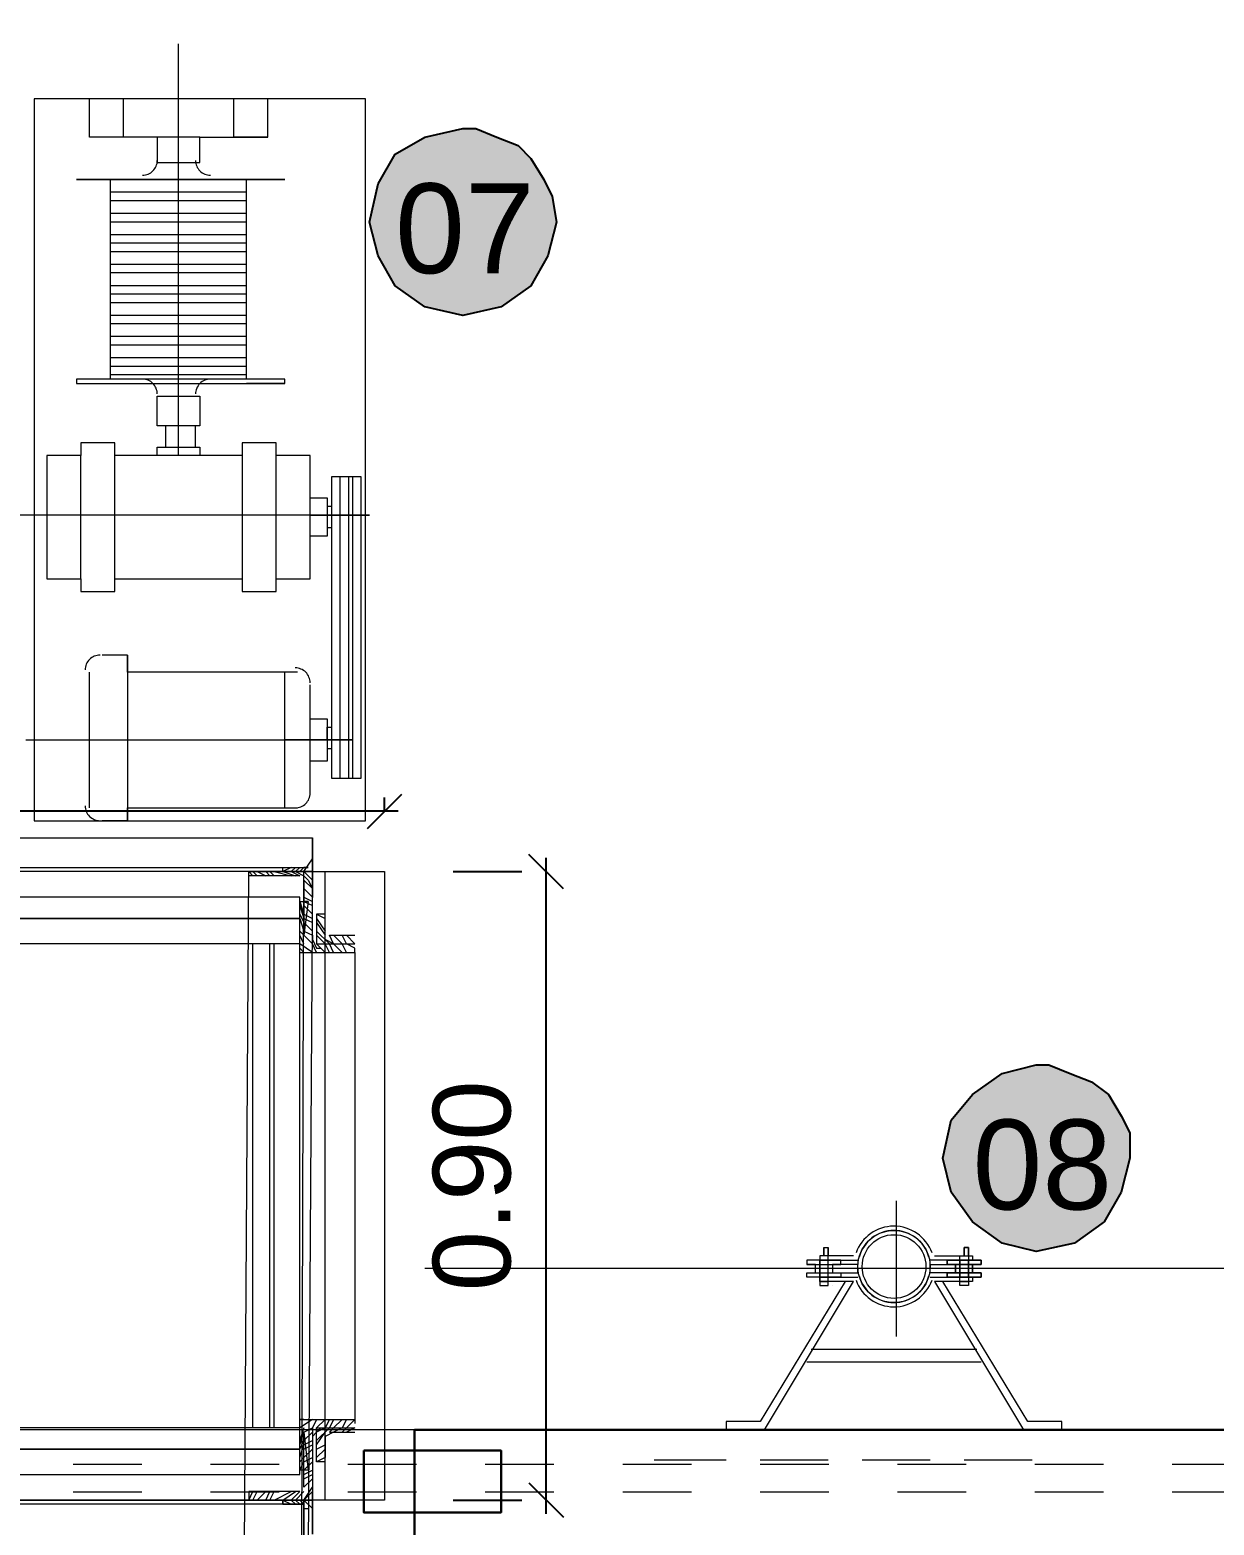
# Model space of a CAD drawing. Header units: millimetres. Extents: x 208330 to 208484, y 9278571 to 9278607.
# Drawn here: x 208401.304 to 208403.028, y 9278573.573 to 9278575.75 of the extents above; entities that cross this region are included whole.
import ezdxf

# ---------------------------------------------------------------- set-up
doc = ezdxf.new("R2010")
doc.units = ezdxf.units.MM
doc.header["$LTSCALE"] = 0.2
doc.header["$MEASUREMENT"] = 0
doc.linetypes.add('Dashed', pattern=[0.75, 0.5, -0.25])
doc.linetypes.add('HIDDEN', pattern=[0.375, 0.25, -0.125])
doc.layers.add('A-COTAS', color=7, linetype='Continuous', lineweight=5, true_color=0xc70000)
for name, color, linetype, true_color in [('A-EQUIPAMENTOS', 7, 'Continuous', 0x7d7d7d), ('PDF_equip 1020', 7, 'Continuous', 0x7a7a7a), ('PDF_EQUIPAMENTOS', 7, 'Continuous', 0x7a7a7a)]:
    doc.layers.add(name, color=color, linetype=linetype, true_color=true_color)
for name, color, linetype, lineweight in [('A-ESTRUTURA', 164, 'Continuous', 30), ('A-PAREDE', 5, 'Continuous', 30), ('A-VISTA03', 3, 'Continuous', 9), ('A_PROJEÇÃO', 7, 'Dashed', 9)]:
    doc.layers.add(name, color=color, linetype=linetype, lineweight=lineweight)
doc.layers.add('PDF_Text', color=7, linetype='Continuous')
doc.styles.add('PDF Arial', font='arial.ttf')
doc.styles.add('R60_1-75', font='arial.ttf')
doc.dimstyles.new('1-75', dxfattribs={"dimtxt": 0.113, "dimasz": 0.05, "dimexe": 0.02, "dimexo": 0.1, "dimgap": 0.05, "dimtad": 1, "dimzin": 4, "dimdsep": 46, "dimtxsty": 'R60_1-75', "dimblk1": 'OBLIQUE', "dimblk2": 'OBLIQUE', "dimsah": 1, "dimcen": 0.09, "dimdle": 0.02, "dimclrd": 7, "dimclre": 7, "dimclrt": 12, "dimadec": 0, "dimazin": 0, "dimtfac": 1, "dimtix": 1, "dimtofl": 0, "dimtmove": 2, "dimatfit": 0, "dimldrblk": 'OBLIQUE', "dimfxl": 0.1, "dimfxlon": 1, "dimtolj": 1, "dimtzin": 0, "dimarcsym": 0})

# ---------------------------------------------------------------- blocks, each defined once
blk = doc.blocks.new('EQUIP')
at = {"layer": 'A-EQUIPAMENTOS', "lineweight": 5}
for points in [[(3.1036, 14.9053), (3.0974, 14.9114), (5.5271, 14.9114), (5.5271, 14.862), (5.4838, 14.862), (5.5023, 14.8558)], [(5.5271, 14.862), (5.5271, 14.8682), (5.5271, 14.9114), (5.5271, 14.862), (3.0974, 14.862), (3.1468, 14.862), (3.153, 14.862), (3.1468, 14.862), (3.1407, 14.8558)], [(4.7419, 14.862), (4.7419, 14.9114), (4.7419, 14.8682), (5.4838, 14.8682), (5.5209, 14.8682), (5.5147, 14.8682), (5.5085, 14.862)], [(5.5147, 14.862), (5.5271, 14.8805), (5.5271, 14.8867), (5.5271, 14.8991), (5.5271, 14.9053), (5.5271, 14.9114)], [(5.5271, 14.9114), (5.5271, 14.9114)], [(5.422, 12.8922), (5.4343, 14.862), (5.5271, 14.862), (5.5147, 12.8922), (3.1036, 12.8922), (3.1036, 13.947), (5.5147, 13.947), (5.5271, 13.9346), (5.5271, 13.9223), (5.5271, 13.9161)], [(5.5023, 14.8682), (5.4962, 14.862), (5.5085, 14.8558), (5.4343, 14.8558), (5.4343, 14.862), (5.4405, 14.8558)], [(5.5085, 14.8682), (5.5023, 14.862), (5.5147, 14.8558), (5.5209, 14.8496), (5.5271, 14.8373), (5.5147, 14.8496), (5.5147, 14.7693), (5.5271, 14.7569), (5.5271, 14.862), (5.4343, 14.862)], [(5.4343, 14.8558), (5.4343, 14.8558)], [(5.4405, 14.862), (5.4467, 14.8558)], [(5.4467, 14.862), (5.4591, 14.8558)], [(5.4591, 14.862), (5.4652, 14.8558)], [(5.4652, 14.862), (5.4714, 14.8558)], [(5.4714, 14.862), (5.4962, 14.8558)], [(5.4962, 14.8682), (5.4838, 14.862), (5.4838, 14.8682)], [(5.4838, 14.862), (5.4838, 14.862)], [(5.5085, 12.8922), (5.5147, 14.862), (5.5271, 14.8496)], [(5.5271, 14.8558), (5.5271, 14.862), (5.6322, 14.862), (5.6322, 13.947), (5.5271, 13.947), (5.5271, 13.9594), (5.5209, 13.9532), (5.5147, 13.947), (5.5271, 13.9655)], [(5.5456, 13.947), (5.5456, 14.862)], [(5.5147, 14.8373), (5.5271, 14.8249)], [(5.5085, 14.8187), (5.5147, 14.8002), (5.5271, 14.794)], [(5.5085, 14.7445), (5.5085, 14.8187), (5.5147, 14.8187), (5.5209, 14.8187), (5.5147, 14.7693), (5.5085, 14.7754)], [(5.5085, 14.8125), (5.5147, 14.794), (5.5271, 14.7878)], [(5.5147, 14.8249), (5.5271, 14.8187)], [(5.5209, 14.8187), (5.5147, 14.8187), (5.5271, 14.8125)], [(5.5147, 14.8125), (5.5271, 14.8002)], [(5.5085, 14.794), (3.1221, 14.794), (5.5085, 14.794)], [(5.5085, 14.8002), (5.5147, 14.7878), (5.5271, 14.7754)], [(5.5085, 14.794), (5.5147, 14.7754), (5.5271, 14.7693), (5.5271, 14.7631), (5.5332, 14.7507), (5.5394, 14.7507)], [(5.5332, 14.794), (5.5456, 14.7754), (5.5456, 14.8002), (5.5332, 14.8002), (5.5332, 14.7569), (5.5889, 14.7569)], [(5.5456, 14.8002), (5.5332, 14.8002), (5.5456, 14.794)], [(5.5332, 14.7878), (5.5456, 14.7693)], [(5.5085, 14.0274), (5.5147, 14.0459), (5.5209, 13.9903), (5.5147, 13.9903), (5.5085, 13.9903), (5.5085, 14.0645), (5.5085, 14.7445), (5.5889, 14.7445), (5.5889, 14.7507), (5.5765, 14.7569), (5.5703, 14.7693)], [(5.5147, 14.7569), (5.5085, 14.7693)], [(5.558, 14.7445), (5.5518, 14.7569), (5.5332, 14.7754)], [(5.5518, 14.7445), (5.5456, 14.7569), (5.5332, 14.7693)], [(5.5456, 14.7445), (5.5332, 14.7569), (5.5889, 14.7569), (5.5765, 14.7693)], [(5.558, 14.7569), (5.5456, 14.7631), (5.5456, 14.7754)], [(5.5703, 14.7445), (5.558, 14.7569), (5.5518, 14.7693), (5.5889, 14.7693)], [(5.5765, 14.7445), (5.5703, 14.7569), (5.558, 14.7693)], [(5.5271, 14.7445), (5.5085, 14.7569), (3.1221, 14.7569)], [(5.4405, 14.0521), (5.4405, 14.7569)], [(5.4652, 14.0521), (5.4652, 14.7569)], [(5.4714, 14.0521), (5.4714, 14.7569)], [(5.5147, 14.7445), (5.5085, 14.7507)], [(5.5271, 14.7569), (5.5271, 14.7569)], [(5.5332, 14.7445), (5.5271, 14.7569)], [(5.5889, 14.7569), (5.5889, 14.7569)], [(5.5889, 14.7445), (5.5889, 14.0645), (5.5889, 14.0583)], [(5.5271, 14.0645), (5.5085, 14.0521), (3.1221, 14.0521)], [(5.5147, 14.0645), (5.5085, 14.0645), (5.5889, 14.0645), (5.5765, 14.0521), (5.5703, 14.0459)], [(5.5332, 14.0645), (5.5271, 14.0521)], [(5.5765, 14.0645), (5.5703, 14.0521), (5.558, 14.0459), (5.5456, 14.0397), (5.5456, 14.0335), (5.5456, 14.0088), (5.5332, 14.0026), (5.5332, 14.0521), (5.5889, 14.0521)], [(5.558, 14.0645), (5.5518, 14.0521), (5.5332, 14.0335)], [(5.5518, 14.0645), (5.5456, 14.0521), (5.5332, 14.0459)], [(5.5456, 14.0645), (5.5332, 14.0521), (5.5889, 14.0521), (5.5765, 14.0459)], [(5.5703, 14.0645), (5.558, 14.0521), (5.5518, 14.0459), (5.5889, 14.0459)], [(5.5271, 13.9779), (5.5147, 13.9655), (5.5147, 14.0459), (5.5271, 14.0521), (5.5271, 13.947), (3.0974, 13.947), (3.0974, 13.8975), (3.1036, 13.8975), (3.1036, 13.9346), (3.0974, 13.9223)], [(5.5085, 14.0212), (5.5147, 14.0335), (5.5271, 14.0459), (5.5271, 14.0397), (5.5332, 14.0459), (5.5394, 14.0521)], [(5.5147, 14.0521), (5.5085, 14.0335)], [(5.5271, 14.0521), (5.5271, 14.0521)], [(5.5332, 14.0274), (5.5456, 14.0459)], [(5.5889, 14.0521), (5.5889, 14.0521)], [(5.5085, 14.0212), (3.1221, 14.0212), (5.5085, 14.0212)], [(5.5085, 14.0088), (5.5147, 14.0274), (5.5271, 14.0335)], [(5.5085, 14.0026), (5.5147, 14.0088), (5.5271, 14.0212)], [(5.5147, 14.0212), (5.5271, 14.0274)], [(5.5332, 14.0212), (5.5456, 14.0274)], [(5.5332, 14.0088), (5.5456, 14.0212)], [(5.5085, 13.9903), (5.5147, 14.0026), (5.5271, 14.0088)], [(5.5209, 13.9903), (5.5147, 13.9903), (5.5271, 14.0026)], [(5.5456, 14.0026), (5.5332, 14.0026)], [(5.5456, 14.0088), (5.5456, 14.0088)], [(5.5147, 13.9841), (5.5271, 13.9903)], [(5.5147, 13.9779), (5.5271, 13.9841)], [(5.5147, 13.9408), (3.1159, 13.9408), (3.1221, 13.947), (3.1159, 13.9594), (3.1901, 13.9594), (3.2025, 13.9594), (3.2025, 13.947)], [(5.5023, 13.9408), (5.4962, 13.947), (5.5085, 13.9594), (5.4343, 13.9594), (5.4343, 13.947), (5.4405, 13.9594)], [(5.4343, 13.9594), (5.4343, 13.9594)], [(5.4405, 13.947), (5.4467, 13.9594)], [(5.4467, 13.947), (5.4591, 13.9594)], [(5.4591, 13.947), (5.4652, 13.9594)], [(5.4652, 13.947), (5.4714, 13.9594)], [(5.4714, 13.947), (5.4962, 13.9594)], [(5.4838, 13.9408), (5.4838, 13.947), (5.5023, 13.9594)], [(5.5085, 13.9408), (5.5023, 13.947), (5.5147, 13.9594)], [(3.1159, 13.9408), (3.1468, 13.9408), (3.1468, 13.947), (3.0974, 13.947), (5.5271, 13.947)], [(5.5271, 13.9346), (5.5271, 13.8975), (5.5271, 13.947), (5.4838, 13.947), (5.4838, 13.9408), (5.5147, 13.9408), (5.5085, 13.947)], [(5.4838, 13.947), (5.4962, 13.9408)], [(5.4838, 13.9408), (5.4838, 13.9408)], [(5.5147, 13.9346), (5.5209, 13.9346)], [(5.5271, 13.9408), (5.5271, 13.947), (5.5271, 13.8975)], [(5.5271, 13.9161), (5.5271, 13.9161)]]:
    blk.add_lwpolyline(points, dxfattribs=at)
for points in [[(5.5085, 14.8249), (3.1221, 14.8249), (3.1221, 13.9841), (5.5085, 13.9841)], [(5.4343, 13.947), (5.5271, 13.947)], [(5.5147, 13.947), (5.5147, 12.8922)]]:
    blk.add_lwpolyline(points, close=True, dxfattribs=at)
blk = doc.blocks.new('PILARETES')
at = {"layer": 'A-ESTRUTURA'}
blk.add_lwpolyline([(-2.817, -9.435), (-2.817, -9.525), (-3.017, -9.525), (-3.017, -9.435)], close=True, dxfattribs=at)
blk = doc.blocks.new('galpao')
at = {"layer": 'A-PAREDE'}
for p in [(208282.8346, 9278572.511), (208284.9626, 9278573.711)]:
    blk.add_line(p, (208282.8346, 9278573.711), dxfattribs=at)
at = {"layer": 'A-VISTA03'}
blk.add_line((208282.8346, 9278573.711), (208280.1376, 9278573.711), dxfattribs=at)
at = {"layer": 'A_PROJEÇÃO'}
for p, q in [((208280.1376, 9278573.661), (208284.9626, 9278573.661)), ((208280.1376, 9278573.621), (208284.9626, 9278573.621))]:
    blk.add_line(p, q, dxfattribs=at)
at = {"layer": 'A-COTAS', "xscale": -1}
blk.add_blockref('PILARETES', (208279.9436, 9278583.116), dxfattribs=at)
blk = doc.blocks.new('_Oblique')
at = {"color": 0, "linetype": 'ByBlock', "lineweight": -2}
blk.add_line((-0.5, -0.5), (0.5, 0.5), dxfattribs=at)
blk = doc.blocks.new('*D545')
at = {"color": 7, "lineweight": -2, "transparency": 16777216}
blk.add_line((208402.0555, 9278573.589), (208402.0555, 9278574.544), dxfattribs=at)
at = {"color": 7, "linetype": 'HIDDEN', "lineweight": -2, "transparency": 16777216}
for p, q in [((208401.9202, 9278574.524), (208402.0755, 9278574.524)), ((208401.9202, 9278573.609), (208402.0755, 9278573.609))]:
    blk.add_line(p, q, dxfattribs=at)
at = {"layer": 'DEFPOINTS', "color": 0, "transparency": 16777216}
for p in [(208401.8202, 9278574.524), (208402.0555, 9278574.524), (208401.8202, 9278573.609)]:
    blk.add_point(p, dxfattribs=at)
at = {"color": 7, "lineweight": -2, "transparency": 16777216, "xscale": 0.05, "yscale": 0.05, "zscale": 0.05}
for p, rotation in [((208402.0555, 9278574.524), 90), ((208402.0555, 9278573.609), 270)]:
    blk.add_blockref('_Oblique', p, dxfattribs=dict(at, rotation=rotation))
at = {"color": 12, "transparency": 16777216, "insert": (208401.9478, 9278574.0665), "char_height": 0.113, "attachment_point": 5, "rotation": 90, "style": 'R60_1-75'}
blk.add_mtext('\\A1;0.90', dxfattribs=at)
blk = doc.blocks.new('*D546')
at = {"color": 7, "linetype": 'HIDDEN', "lineweight": -2, "transparency": 16777216}
for p, q in [((208399.1803, 9278574.6119), (208399.1803, 9278574.6319)), ((208401.8202, 9278574.6119), (208401.8202, 9278574.6319))]:
    blk.add_line(p, q, dxfattribs=at)
at = {"color": 7, "lineweight": -2, "transparency": 16777216}
blk.add_line((208401.8402, 9278574.6119), (208399.1603, 9278574.6119), dxfattribs=at)
at = {"layer": 'DEFPOINTS', "color": 0, "transparency": 16777216}
for p in [(208399.1803, 9278574.6119), (208399.1803, 9278574.524), (208401.8202, 9278574.524)]:
    blk.add_point(p, dxfattribs=at)
at = {"color": 7, "lineweight": -2, "transparency": 16777216, "xscale": 0.05, "yscale": 0.05, "zscale": 0.05, "rotation": 180}
blk.add_blockref('_Oblique', (208399.1803, 9278574.6119), dxfattribs=at)
at = {"color": 7, "lineweight": -2, "transparency": 16777216, "xscale": 0.05, "yscale": 0.05, "zscale": 0.05}
blk.add_blockref('_Oblique', (208401.8202, 9278574.6119), dxfattribs=at)
at = {"color": 12, "transparency": 16777216, "insert": (208400.5003, 9278574.7196), "char_height": 0.113, "attachment_point": 5, "style": 'R60_1-75'}
blk.add_mtext('\\A1;2.65', dxfattribs=at)
blk = doc.blocks.new('ARQ GALPAO TGOV')
at = {"layer": 'PDF_Text', "true_color": 0xed1f24}
h = blk.add_hatch(color=240, dxfattribs=at)
h.dxf.hatch_style = 1
h.paths.add_polyline_path([(-11.7651, -4.3524), (-11.7713, -4.4081), (-11.8022, -4.4513), (-11.8455, -4.4822), (-11.8949, -4.4884), (-11.9506, -4.4822), (-11.9939, -4.4513), (-12.0248, -4.4081), (-12.031, -4.3524), (-12.0248, -4.303), (-11.9939, -4.2597), (-11.9506, -4.2349), (-11.8949, -4.2226), (-11.8826, -4.2226), (-11.8455, -4.2288), (-11.8207, -4.2473), (-11.796, -4.2659), (-11.7775, -4.2906), (-11.7651, -4.3215)])
h.paths.add_polyline_path([(-9.7789, -1.1994), (-9.7913, -1.255), (-9.816, -1.2983), (-9.8593, -1.323), (-9.9149, -1.3354), (-9.9644, -1.323), (-10.0077, -1.2983), (-10.0386, -1.255), (-10.051, -1.1994), (-10.0386, -1.1499), (-10.0077, -1.1066), (-9.9644, -1.0757), (-9.9149, -1.0696), (-9.8964, -1.0696), (-9.8655, -1.0757), (-9.8346, -1.0943), (-9.8098, -1.1128), (-9.7975, -1.1376), (-9.7851, -1.1685)])
h.paths.add_polyline_path([(-8.847, -3.932), (-8.8594, -3.9815), (-8.8841, -4.0247), (-8.9274, -4.0557), (-8.983, -4.068), (-9.0325, -4.0557), (-9.0758, -4.0247), (-9.1067, -3.9815), (-9.119, -3.932), (-9.1067, -3.8764), (-9.0758, -3.8393), (-9.0325, -3.8084), (-8.983, -3.796), (-8.9645, -3.796), (-8.9336, -3.8084), (-8.9027, -3.8207), (-8.8779, -3.8393), (-8.8594, -3.8702), (-8.847, -3.8949)])
h.paths.add_polyline_path([(-7.7342, -3.0294), (-7.7465, -3.0788), (-7.7775, -3.1221), (-7.8207, -3.153), (-7.8702, -3.1654), (-7.9258, -3.153), (-7.9691, -3.1221), (-7.9938, -3.0788), (-8.0062, -3.0294), (-7.9938, -2.9737), (-7.9691, -2.9366), (-7.9258, -2.9057), (-7.8702, -2.8934), (-7.8516, -2.8934), (-7.8207, -2.9057), (-7.796, -2.9181), (-7.7713, -2.9366), (-7.7527, -2.9676), (-7.7404, -2.9985)])
h.paths.add_polyline_path([(-7.0727, -2.5224), (-7.085, -2.5719), (-7.1098, -2.6152), (-7.153, -2.6461), (-7.2087, -2.6584), (-7.2643, -2.6461), (-7.3014, -2.6152), (-7.3323, -2.5719), (-7.3447, -2.5224), (-7.3323, -2.473), (-7.3014, -2.4297), (-7.2643, -2.3988), (-7.2087, -2.3864), (-7.1901, -2.3864), (-7.1592, -2.3988), (-7.1283, -2.4111), (-7.1098, -2.4359), (-7.0912, -2.4606), (-7.0788, -2.4915)])
h.paths.add_polyline_path([(-6.5224, -1.323), (-6.5286, -1.3725), (-6.5595, -1.4158), (-6.6028, -1.4467), (-6.6584, -1.459), (-6.7079, -1.4467), (-6.7512, -1.4158), (-6.7821, -1.3725), (-6.7945, -1.323), (-6.7821, -1.2674), (-6.7512, -1.2241), (-6.7079, -1.1994), (-6.6584, -1.187), (-6.6399, -1.187), (-6.609, -1.1932), (-6.5781, -1.2118), (-6.5533, -1.2303), (-6.5348, -1.2612), (-6.5224, -1.2859)])
h.paths.add_polyline_path([(-6.2257, -2.102), (-6.238, -2.1577), (-6.2628, -2.2009), (-6.306, -2.2318), (-6.3617, -2.238), (-6.4111, -2.2318), (-6.4544, -2.2009), (-6.4853, -2.1577), (-6.4977, -2.102), (-6.4853, -2.0526), (-6.4544, -2.0093), (-6.4111, -1.9846), (-6.3617, -1.9722), (-6.3431, -1.9722), (-6.3122, -1.9784), (-6.2813, -1.9969), (-6.2566, -2.0155), (-6.238, -2.0402), (-6.2257, -2.0711)])
h.paths.add_polyline_path([(-5.4529, -1.6383), (-5.4591, -1.694), (-5.49, -1.7373), (-5.5332, -1.762), (-5.5889, -1.7743), (-5.6383, -1.762), (-5.6816, -1.7373), (-5.7125, -1.694), (-5.7187, -1.6383), (-5.7125, -1.5889), (-5.6816, -1.5456), (-5.6383, -1.5147), (-5.5889, -1.5023), (-5.5703, -1.5085), (-5.5394, -1.5147), (-5.5085, -1.5271), (-5.4838, -1.5518), (-5.4652, -1.5765), (-5.4529, -1.6074)])
h.paths.add_polyline_path([(-6.1268, -4.1175), (-6.1329, -4.1669), (-6.1639, -4.2102), (-6.2071, -4.2411), (-6.2628, -4.2535), (-6.3122, -4.2411), (-6.3555, -4.2102), (-6.3864, -4.1669), (-6.3988, -4.1175), (-6.3864, -4.068), (-6.3555, -4.0247), (-6.3122, -3.9938), (-6.2628, -3.9815), (-6.2442, -3.9815), (-6.2133, -3.9938), (-6.1824, -4.0062), (-6.1577, -4.0309), (-6.1391, -4.0557), (-6.1268, -4.0866)])
h.paths.add_polyline_path([(-4.0989, -3.6971), (-4.1113, -3.7527), (-4.1422, -3.796), (-4.1855, -3.8207), (-4.2349, -3.8331), (-4.2906, -3.8207), (-4.3339, -3.796), (-4.3648, -3.7527), (-4.371, -3.6971), (-4.3648, -3.6476), (-4.3339, -3.6043), (-4.2906, -3.5734), (-4.2349, -3.5611), (-4.2226, -3.5672), (-4.1855, -3.5734), (-4.1608, -3.5858), (-4.136, -3.6105), (-4.1175, -3.6353), (-4.1051, -3.6662)])
h.paths.add_polyline_path([(-2.949, -2.9305), (-2.9552, -2.9861), (-2.9861, -3.0294), (-3.0294, -3.0603), (-3.085, -3.0665), (-3.1345, -3.0603), (-3.1778, -3.0294), (-3.2087, -2.9861), (-3.221, -2.9305), (-3.2087, -2.881), (-3.1778, -2.8377), (-3.1345, -2.813), (-3.085, -2.8006), (-3.0665, -2.8006), (-3.0356, -2.8068), (-3.0046, -2.8254), (-2.9799, -2.8439), (-2.9614, -2.8686), (-2.949, -2.8995)])
h.paths.add_polyline_path([(-3.1221, -3.8887), (-3.1345, -3.9444), (-3.1592, -3.9876), (-3.2025, -4.0124), (-3.2581, -4.0247), (-3.3076, -4.0124), (-3.3509, -3.9876), (-3.3818, -3.9444), (-3.3941, -3.8887), (-3.3818, -3.8393), (-3.3509, -3.796), (-3.3076, -3.7651), (-3.2581, -3.7589), (-3.2396, -3.7589), (-3.2087, -3.7651), (-3.1778, -3.7774), (-3.153, -3.8022), (-3.1407, -3.8269), (-3.1283, -3.8578)])
h.paths.add_polyline_path([(-1.7682, -2.1453), (-1.7805, -2.1948), (-1.8053, -2.238), (-1.8485, -2.2689), (-1.9042, -2.2813), (-1.9536, -2.2689), (-1.9969, -2.238), (-2.0278, -2.1948), (-2.0402, -2.1453), (-2.0278, -2.0897), (-1.9969, -2.0464), (-1.9536, -2.0216), (-1.9042, -2.0093), (-1.8856, -2.0093), (-1.8547, -2.0216), (-1.8238, -2.034), (-1.7991, -2.0526), (-1.7805, -2.0835), (-1.7743, -2.1082)])
h.paths.add_polyline_path([(-0.5193, -2.8934), (-0.5317, -2.949), (-0.5564, -2.9923), (-0.5997, -3.0232), (-0.6553, -3.0294), (-0.711, -3.0232), (-0.7543, -2.9923), (-0.779, -2.949), (-0.7913, -2.8934), (-0.779, -2.8439), (-0.7543, -2.8006), (-0.711, -2.7759), (-0.6553, -2.7635), (-0.6368, -2.7635), (-0.6059, -2.7697), (-0.575, -2.7883), (-0.5564, -2.8068), (-0.5379, -2.8315), (-0.5255, -2.8625)])
h.paths.add_polyline_path([(0.1175, -2.9243), (0.1051, -2.9799), (0.0742, -3.0232), (0.0309, -3.0479), (-0.0185, -3.0603), (-0.0742, -3.0479), (-0.1175, -3.0232), (-0.1422, -2.9799), (-0.1546, -2.9243), (-0.1422, -2.8748), (-0.1175, -2.8315), (-0.0742, -2.8006), (-0.0185, -2.7944), (0, -2.7944), (0.0309, -2.8006), (0.0556, -2.813), (0.0804, -2.8377), (0.0989, -2.8625), (0.1113, -2.8934)])
h.paths.add_polyline_path([(0.1175, -2.2566), (0.1051, -2.306), (0.0742, -2.3493), (0.0309, -2.3802), (-0.0185, -2.3864), (-0.0742, -2.3802), (-0.1175, -2.3493), (-0.1422, -2.306), (-0.1546, -2.2566), (-0.1422, -2.2009), (-0.1175, -2.1577), (-0.0742, -2.1329), (-0.0185, -2.1206), (0, -2.1206), (0.0309, -2.1267), (0.0556, -2.1453), (0.0804, -2.1638), (0.0989, -2.1886), (0.1113, -2.2195)])
h.paths.add_polyline_path([(0.5688, -1.0696), (0.5564, -1.1252), (0.5317, -1.1685), (0.4884, -1.1932), (0.4328, -1.2056), (0.3771, -1.1932), (0.34, -1.1685), (0.3091, -1.1252), (0.2968, -1.0696), (0.3091, -1.0201), (0.34, -0.9768), (0.3771, -0.9459), (0.4328, -0.9397), (0.4513, -0.9397), (0.4822, -0.9459), (0.5131, -0.9645), (0.5317, -0.983), (0.5502, -1.0077), (0.5626, -1.0386)])
h.paths.add_polyline_path([(1.2798, -1.3849), (1.2736, -1.4343), (1.2427, -1.4776), (1.1994, -1.5085), (1.1437, -1.5209), (1.0943, -1.5085), (1.051, -1.4776), (1.0201, -1.4343), (1.0077, -1.3849), (1.0201, -1.3292), (1.051, -1.2859), (1.0943, -1.2612), (1.1437, -1.2488), (1.1623, -1.2488), (1.1932, -1.255), (1.2241, -1.2736), (1.2488, -1.2921), (1.2674, -1.3169), (1.2798, -1.3478)])
h.paths.add_polyline_path([(1.8547, -1.6507), (1.8485, -1.7063), (1.8176, -1.7496), (1.7743, -1.7743), (1.7187, -1.7867), (1.6692, -1.7743), (1.626, -1.7496), (1.5951, -1.7063), (1.5889, -1.6507), (1.5951, -1.6012), (1.626, -1.558), (1.6692, -1.5271), (1.7187, -1.5147), (1.7373, -1.5209), (1.7682, -1.5271), (1.7991, -1.5394), (1.8238, -1.5641), (1.8424, -1.5889), (1.8547, -1.6198)])
h.paths.add_polyline_path([(2.8563, -2.1886), (2.8439, -2.2442), (2.813, -2.2875), (2.7697, -2.3122), (2.7203, -2.3246), (2.6646, -2.3122), (2.6213, -2.2875), (2.5904, -2.2442), (2.5842, -2.1886), (2.5904, -2.1391), (2.6213, -2.0958), (2.6646, -2.0649), (2.7203, -2.0587), (2.7326, -2.0587), (2.7697, -2.0649), (2.7944, -2.0773), (2.8192, -2.102), (2.8377, -2.1267), (2.8501, -2.1577)])
h.paths.add_polyline_path([(0.8655, -4.0742), (0.8594, -4.1298), (0.8284, -4.1731), (0.7852, -4.204), (0.7357, -4.2102), (0.6801, -4.204), (0.6368, -4.1731), (0.6059, -4.1298), (0.5997, -4.0742), (0.6059, -4.0247), (0.6368, -3.9815), (0.6801, -3.9506), (0.7357, -3.9444), (0.7481, -3.9444), (0.779, -3.9506), (0.8099, -3.9691), (0.8346, -3.9876), (0.8532, -4.0124), (0.8655, -4.0433)])
h.paths.add_polyline_path([(-0.7604, -4.0309), (-0.7728, -4.0804), (-0.7975, -4.1237), (-0.8408, -4.1546), (-0.8964, -4.1608), (-0.9521, -4.1546), (-0.9954, -4.1237), (-1.0201, -4.0804), (-1.0325, -4.0309), (-1.0201, -3.9753), (-0.9954, -3.932), (-0.9521, -3.9073), (-0.8964, -3.8949), (-0.8779, -3.8949), (-0.847, -3.9011), (-0.8161, -3.9196), (-0.7975, -3.9382), (-0.779, -3.9629), (-0.7666, -3.9938)])
h.paths.add_polyline_path([(1.9042, -3.1716), (1.898, -3.2272), (1.8671, -3.2705), (1.8238, -3.2952), (1.7682, -3.3076), (1.7187, -3.2952), (1.6754, -3.2705), (1.6445, -3.2272), (1.6322, -3.1716), (1.6445, -3.1221), (1.6754, -3.0788), (1.7187, -3.0479), (1.7682, -3.0417), (1.7867, -3.0417), (1.8176, -3.0479), (1.8485, -3.0603), (1.8733, -3.085), (1.8918, -3.1097), (1.9042, -3.1407)])
h.paths.add_polyline_path([(2.9366, -3.1901), (2.9243, -3.2396), (2.8934, -3.2829), (2.8501, -3.3138), (2.8006, -3.3199), (2.745, -3.3138), (2.7017, -3.2829), (2.6708, -3.2396), (2.6646, -3.1901), (2.6708, -3.1345), (2.7017, -3.0912), (2.745, -3.0665), (2.8006, -3.0541), (2.813, -3.0541), (2.8501, -3.0603), (2.8748, -3.0788), (2.8995, -3.0974), (2.9181, -3.1221), (2.9305, -3.153)])
h.paths.add_polyline_path([(4.136, -3.2829), (4.1298, -3.3385), (4.0989, -3.3818), (4.0557, -3.4065), (4, -3.4189), (3.9506, -3.4065), (3.9073, -3.3818), (3.8764, -3.3385), (3.864, -3.2829), (3.8764, -3.2334), (3.9073, -3.1901), (3.9506, -3.1592), (4, -3.153), (4.0186, -3.153), (4.0495, -3.1592), (4.0804, -3.1716), (4.1051, -3.1963), (4.1237, -3.221), (4.136, -3.2519)])
h.paths.add_polyline_path([(4.2164, -2.4853), (4.204, -2.541), (4.1793, -2.5842), (4.136, -2.609), (4.0804, -2.6213), (4.0309, -2.609), (3.9876, -2.5842), (3.9567, -2.541), (3.9444, -2.4853), (3.9567, -2.4359), (3.9876, -2.3926), (4.0309, -2.3617), (4.0804, -2.3555), (4.0989, -2.3555), (4.1298, -2.3617), (4.1608, -2.374), (4.1855, -2.3988), (4.204, -2.4235), (4.2102, -2.4544)])
h.paths.add_polyline_path([(3.5054, -3.4127), (3.4931, -3.4621), (3.4621, -3.5054), (3.4189, -3.5363), (3.3694, -3.5425), (3.3138, -3.5363), (3.2705, -3.5054), (3.2458, -3.4621), (3.2334, -3.4127), (3.2458, -3.357), (3.2705, -3.3138), (3.3138, -3.289), (3.3694, -3.2767), (3.388, -3.2767), (3.4189, -3.2829), (3.4436, -3.3014), (3.4683, -3.3199), (3.4869, -3.3447), (3.4992, -3.3756)])
h.paths.add_polyline_path([(4.0557, -3.9815), (4.0495, -4.0371), (4.0186, -4.0804), (3.9753, -4.1113), (3.9258, -4.1175), (3.8702, -4.1113), (3.8269, -4.0804), (3.796, -4.0371), (3.7898, -3.9815), (3.796, -3.932), (3.8269, -3.8887), (3.8702, -3.8578), (3.9258, -3.8516), (3.9382, -3.8516), (3.9691, -3.8578), (4, -3.8764), (4.0247, -3.8949), (4.0433, -3.9196), (4.0557, -3.9506)])
h.paths.add_polyline_path([(4.7172, -3.4807), (4.7048, -3.5363), (4.6739, -3.5796), (4.6306, -3.6105), (4.5812, -3.6167), (4.5255, -3.6105), (4.4822, -3.5796), (4.4513, -3.5363), (4.4451, -3.4807), (4.4513, -3.4312), (4.4822, -3.388), (4.5255, -3.3632), (4.5812, -3.3509), (4.5935, -3.3509), (4.6306, -3.357), (4.6553, -3.3756), (4.6801, -3.3941), (4.6986, -3.4189), (4.711, -3.4498)])
h.paths.add_polyline_path([(5.5085, -3.9567), (5.5023, -4.0062), (5.4714, -4.0495), (5.4281, -4.0804), (5.3725, -4.0866), (5.323, -4.0804), (5.2798, -4.0495), (5.2489, -4.0062), (5.2365, -3.9567), (5.2489, -3.9011), (5.2798, -3.8578), (5.323, -3.8331), (5.3725, -3.8207), (5.3911, -3.8207), (5.422, -3.8269), (5.4529, -3.8455), (5.4776, -3.864), (5.4962, -3.8887), (5.5085, -3.9196)])
h.paths.add_polyline_path([(5.5394, -2.8254), (5.5271, -2.881), (5.5023, -2.9243), (5.4591, -2.9552), (5.4034, -2.9614), (5.354, -2.9552), (5.3107, -2.9243), (5.2798, -2.881), (5.2674, -2.8254), (5.2798, -2.7759), (5.3107, -2.7326), (5.354, -2.7017), (5.4034, -2.6955), (5.422, -2.6955), (5.4529, -2.7017), (5.4838, -2.7203), (5.5085, -2.7388), (5.5209, -2.7635), (5.5332, -2.7944)])
h.paths.add_polyline_path([(7.0294, -3.6662), (7.0232, -3.7218), (6.9923, -3.7651), (6.949, -3.7898), (6.8996, -3.8022), (6.8439, -3.7898), (6.8006, -3.7651), (6.7697, -3.7218), (6.7635, -3.6662), (6.7697, -3.6167), (6.8006, -3.5734), (6.8439, -3.5425), (6.8996, -3.5363), (6.9119, -3.5363), (6.9428, -3.5425), (6.9737, -3.5549), (6.9985, -3.5796), (7.017, -3.6043), (7.0294, -3.6353)])
h.paths.add_polyline_path([(7.7404, -2.3617), (7.728, -2.4111), (7.6971, -2.4544), (7.6538, -2.4853), (7.6044, -2.4977), (7.5487, -2.4853), (7.5054, -2.4544), (7.4807, -2.4111), (7.4683, -2.3617), (7.4807, -2.306), (7.5054, -2.2689), (7.5487, -2.238), (7.6044, -2.2257), (7.6229, -2.2257), (7.6538, -2.238), (7.6785, -2.2504), (7.7033, -2.2751), (7.7218, -2.2999), (7.7342, -2.3308)])
h.paths.add_polyline_path([(6.7945, -1.9042), (6.7821, -1.9536), (6.7574, -1.9969), (6.7141, -2.0278), (6.6584, -2.0402), (6.609, -2.0278), (6.5657, -1.9969), (6.5348, -1.9536), (6.5224, -1.9042), (6.5348, -1.8485), (6.5657, -1.8053), (6.609, -1.7805), (6.6584, -1.7682), (6.677, -1.7682), (6.7079, -1.7743), (6.7388, -1.7929), (6.7635, -1.8114), (6.7821, -1.8424), (6.7945, -1.8671)])
h.paths.add_polyline_path([(8.3833, -1.9289), (8.371, -1.9846), (8.3401, -2.0278), (8.2968, -2.0587), (8.2473, -2.0649), (8.1917, -2.0587), (8.1484, -2.0278), (8.1175, -1.9846), (8.1113, -1.9289), (8.1175, -1.8794), (8.1484, -1.8362), (8.1917, -1.8053), (8.2473, -1.7991), (8.2597, -1.7991), (8.2968, -1.8053), (8.3215, -1.8238), (8.3462, -1.8424), (8.3648, -1.8671), (8.3772, -1.898)])
h.paths.add_polyline_path([(9.6816, -2.1206), (9.6755, -2.1762), (9.6445, -2.2195), (9.6013, -2.2442), (9.5456, -2.2566), (9.4962, -2.2442), (9.4529, -2.2195), (9.422, -2.1762), (9.4096, -2.1206), (9.422, -2.0711), (9.4529, -2.0278), (9.4962, -1.9969), (9.5456, -1.9846), (9.5642, -1.9907), (9.5951, -1.9969), (9.626, -2.0093), (9.6507, -2.034), (9.6693, -2.0587), (9.6816, -2.0897)])
h.paths.add_polyline_path([(-2.4807, -1.5456), (-2.4869, -1.6012), (-2.5178, -1.6445), (-2.5611, -1.6692), (-2.6167, -1.6816), (-2.6662, -1.6692), (-2.7095, -1.6445), (-2.7404, -1.6012), (-2.7527, -1.5456), (-2.7404, -1.4961), (-2.7095, -1.4529), (-2.6662, -1.422), (-2.6167, -1.4096), (-2.5982, -1.4158), (-2.5673, -1.422), (-2.5364, -1.4343), (-2.5116, -1.459), (-2.4931, -1.4838), (-2.4807, -1.5147)])
h.paths.add_polyline_path([(8.6121, 0.136), (8.5997, 0.0804), (8.575, 0.0371), (8.5317, 0.0124), (8.4761, 0), (8.4266, 0.0124), (8.3833, 0.0371), (8.3524, 0.0804), (8.3401, 0.136), (8.3524, 0.1855), (8.3833, 0.2287), (8.4266, 0.2597), (8.4761, 0.2658), (8.4946, 0.2658), (8.5255, 0.2597), (8.5564, 0.2473), (8.5812, 0.2226), (8.5997, 0.1978), (8.6059, 0.1669)])
h.paths.add_polyline_path([(10.9861, 2.3555), (10.9799, 2.2999), (10.949, 2.2566), (10.9058, 2.2318), (10.8501, 2.2195), (10.8007, 2.2318), (10.7574, 2.2566), (10.7265, 2.2999), (10.7141, 2.3555), (10.7265, 2.405), (10.7574, 2.4482), (10.8007, 2.4791), (10.8501, 2.4915), (10.8687, 2.4853), (10.8996, 2.4791), (10.9305, 2.4668), (10.9552, 2.442), (10.9738, 2.4173), (10.9861, 2.3864)])
h.paths.add_polyline_path([(-4.1917, -2.3431), (-4.204, -2.3988), (-4.2288, -2.442), (-4.272, -2.473), (-4.3277, -2.4791), (-4.3833, -2.473), (-4.4204, -2.442), (-4.4513, -2.3988), (-4.4637, -2.3431), (-4.4513, -2.2937), (-4.4204, -2.2504), (-4.3833, -2.2195), (-4.3277, -2.2133), (-4.3091, -2.2133), (-4.2782, -2.2195), (-4.2473, -2.238), (-4.2288, -2.2566), (-4.2102, -2.2813), (-4.1978, -2.3122)])
h.paths.add_polyline_path([(-10.6646, -2.4575), (-10.677, -2.5131), (-10.7079, -2.5564), (-10.7512, -2.5812), (-10.8007, -2.5935), (-10.8563, -2.5812), (-10.8996, -2.5564), (-10.9305, -2.5131), (-10.9367, -2.4575), (-10.9305, -2.408), (-10.8996, -2.3648), (-10.8563, -2.3339), (-10.8007, -2.3215), (-10.7883, -2.3277), (-10.7512, -2.3339), (-10.7265, -2.3462), (-10.7017, -2.371), (-10.6832, -2.3957), (-10.6708, -2.4266)])
h.paths.add_polyline_path([(-9.6816, -2.5688), (-9.694, -2.6182), (-9.7187, -2.6615), (-9.762, -2.6924), (-9.8177, -2.7048), (-9.8733, -2.6924), (-9.9166, -2.6615), (-9.9413, -2.6182), (-9.9537, -2.5688), (-9.9413, -2.5131), (-9.9166, -2.4699), (-9.8733, -2.4451), (-9.8177, -2.4328), (-9.7991, -2.4328), (-9.7682, -2.4451), (-9.7373, -2.4575), (-9.7187, -2.4761), (-9.7002, -2.507), (-9.6878, -2.5317)])
h.paths.add_polyline_path([(-11.6662, -3.0263), (-11.6786, -3.0757), (-11.7095, -3.119), (-11.7527, -3.1499), (-11.8022, -3.1623), (-11.8578, -3.1499), (-11.9011, -3.119), (-11.9258, -3.0757), (-11.9382, -3.0263), (-11.9258, -2.9706), (-11.9011, -2.9335), (-11.8578, -2.9026), (-11.8022, -2.8903), (-11.7837, -2.8903), (-11.7527, -2.9026), (-11.728, -2.915), (-11.7033, -2.9335), (-11.6847, -2.9645), (-11.6724, -2.9954)])
h.paths.add_polyline_path([(-4.6801, -1.626), (-4.6863, -1.6816), (-4.7172, -1.7249), (-4.7604, -1.7496), (-4.8161, -1.762), (-4.8655, -1.7496), (-4.9088, -1.7249), (-4.9397, -1.6816), (-4.9459, -1.626), (-4.9397, -1.5765), (-4.9088, -1.5332), (-4.8655, -1.5023), (-4.8161, -1.49), (-4.7975, -1.4961), (-4.7666, -1.5023), (-4.7357, -1.5147), (-4.711, -1.5394), (-4.6924, -1.5641), (-4.6801, -1.5951)])
h.paths.add_polyline_path([(-8.2411, 0.2226), (-8.2473, 0.1669), (-8.2782, 0.1298), (-8.3215, 0.0989), (-8.3772, 0.0866), (-8.4266, 0.0989), (-8.4699, 0.1298), (-8.5008, 0.1669), (-8.5132, 0.2226), (-8.5008, 0.272), (-8.4699, 0.3153), (-8.4266, 0.3462), (-8.3772, 0.3586), (-8.3586, 0.3524), (-8.3277, 0.3462), (-8.2968, 0.3338), (-8.2721, 0.3091), (-8.2535, 0.2844), (-8.2411, 0.2535)])
at = {"layer": 'PDF_equip 1020', "lineweight": 5}
for points in [[(-10.2319, -2.8037), (-10.2319, -2.3091)], [(-10.2628, -2.4451), (-10.3617, -2.4451), (-10.3617, -2.3895)], [(-10.3122, -2.4451), (-10.3122, -2.3895)], [(-10.201, -2.4451), (-10.102, -2.4451), (-10.102, -2.3895)], [(-10.102, -2.4451), (-10.1515, -2.4451), (-10.1515, -2.3895)], [(-10.133, -2.7975), (-10.133, -2.507)], [(-10.0773, -2.507), (-10.0773, -2.507)], [(-10.133, -2.5255), (-10.3308, -2.5255)], [(-10.133, -2.5379), (-10.3308, -2.5379)], [(-10.133, -2.5564), (-10.3308, -2.5564)], [(-10.133, -2.5688), (-10.3308, -2.5688)], [(-10.133, -2.5873), (-10.3308, -2.5873)], [(-10.133, -2.5997), (-10.3308, -2.5997)], [(-10.133, -2.6121), (-10.3308, -2.6121)], [(-10.133, -2.6306), (-10.3308, -2.6306)], [(-10.133, -2.643), (-10.3308, -2.643)], [(-10.133, -2.6615), (-10.3308, -2.6615)], [(-10.133, -2.6739), (-10.3308, -2.6739)], [(-10.133, -2.6863), (-10.3308, -2.6863)], [(-10.133, -2.7048), (-10.3308, -2.7048)], [(-10.133, -2.7172), (-10.3308, -2.7172)], [(-10.133, -2.7357), (-10.3308, -2.7357)], [(-10.133, -2.7481), (-10.3308, -2.7481)], [(-10.133, -2.7666), (-10.3308, -2.7666)], [(-10.133, -2.779), (-10.3308, -2.779)], [(-10.3741, -3.0881), (-10.3741, -3.1067), (-10.3246, -3.1067), (-10.3246, -2.8903), (-10.3741, -2.8903), (-10.3741, -2.9088)], [(-10.0897, -3.0881), (-10.0526, -3.0881), (-10.0402, -3.0881), (-10.0402, -2.9088), (-10.0897, -2.9088)], [(-10.0093, -2.9397), (-10.0093, -3.1499), (-10.0093, -3.3787), (-9.966, -3.3787), (-9.966, -3.1499), (-9.966, -2.9397), (-10.0093, -2.9397), (-10.0093, -2.9954)], [(-9.9969, -2.9397), (-9.9969, -3.1499), (-9.9969, -3.3787)], [(-9.9846, -2.9397), (-9.9846, -3.1499), (-9.9846, -3.3787)], [(-9.9784, -2.9397), (-9.9784, -3.1499), (-9.9784, -3.3787)], [(-10.0402, -2.9706), (-10.0155, -2.9706), (-10.0155, -3.0263), (-10.0402, -3.0263)], [(-10.0402, -2.9954), (-9.9537, -2.9954), (-10.4915, -2.9954)], [(-10.0093, -2.983), (-10.0155, -2.983)], [(-10.0093, -3.0139), (-10.0155, -3.0139)], [(-10.3246, -3.0881), (-10.1391, -3.0881)], [(-10.3061, -3.1994), (-10.3432, -3.1994)], [(-10.0588, -3.2241), (-10.3061, -3.2241), (-10.3061, -3.1994), (-10.3061, -3.422), (-10.3061, -3.4405), (-10.3061, -3.422), (-10.0588, -3.422)], [(-10.0773, -3.422), (-10.0773, -3.2241)], [(-10.0402, -3.4034), (-10.0402, -3.2427)], [(-10.4544, -3.323), (-9.9784, -3.323), (-10.0773, -3.323), (-10.0402, -3.323), (-10.0402, -3.2921), (-10.0155, -3.2921), (-10.0155, -3.354), (-10.0402, -3.354)], [(-10.0155, -3.3045), (-10.0093, -3.3045)], [(-10.0155, -3.3045), (-10.0155, -3.323), (-10.0155, -3.3045)], [(-10.0155, -3.3354), (-10.0093, -3.3354)], [(-10.3061, -3.4405), (-10.3432, -3.4405)]]:
    blk.add_lwpolyline(points, dxfattribs=at)
for points in [[(-9.9598, -2.3895), (-10.4421, -2.3895), (-10.4421, -3.4405), (-9.9598, -3.4405)], [(-10.2628, -2.4822), (-10.201, -2.4822), (-10.201, -2.4451), (-10.2628, -2.4451)], [(-10.3802, -2.507), (-10.1824, -2.507), (-10.0773, -2.507)], [(-10.0897, -2.8903), (-10.1391, -2.8903), (-10.1391, -3.1067), (-10.0897, -3.1067)], [(-10.4235, -2.9088), (-10.4235, -3.0881), (-10.3741, -3.0881), (-10.3741, -2.9088)]]:
    blk.add_lwpolyline(points, close=True, dxfattribs=at)
for centre, start, end in [((-10.1855, -2.4791), 179.9999, 270.0001), ((-10.0619, -3.2396), 359.9999, 90.0001), ((-10.0619, -3.4003), 269.9999, 0.0001)]:
    blk.add_arc(centre, 0.0216, start, end, dxfattribs=at)
at = {"layer": 'PDF_EQUIPAMENTOS', "lineweight": 5}
for points in [[(-10.3802, -2.507), (-10.3802, -2.507)], [(-10.3308, -2.7975), (-10.3308, -2.507)], [(-10.1824, -2.8037), (-10.0773, -2.8037), (-10.0773, -2.7975), (-10.3802, -2.7975), (-10.3802, -2.8037), (-10.2813, -2.8037), (-10.201, -2.8037)], [(-10.133, -2.7914), (-10.3308, -2.7914)], [(-10.2628, -2.9088), (-10.2628, -2.8965), (-10.201, -2.8965), (-10.201, -2.9088), (-10.2319, -2.9088), (-10.2319, -2.8037), (-10.0773, -2.8037), (-10.133, -2.8037)], [(-10.2504, -2.8965), (-10.2504, -2.8655)], [(-10.2319, -2.8965), (-10.2071, -2.8965), (-10.2071, -2.8655)], [(-10.1391, -2.9088), (-10.3246, -2.9088)], [(-10.3617, -3.422), (-10.3617, -3.2241)], [(-9.187, -3.9938), (-9.187, -4.1917)], [(-9.2921, -4.0618), (-9.2921, -4.0742), (-9.2921, -4.0618), (-9.286, -4.0618), (-9.286, -4.0742), (-9.286, -4.0618)], [(-7.3509, -4.0927), (-9.8733, -4.0927)], [(-9.2674, -4.0866), (-9.2674, -4.0804), (-9.3169, -4.0804), (-9.3169, -4.0866), (-9.2674, -4.0866), (-9.2798, -4.0866), (-9.2798, -4.0989), (-9.2674, -4.0989)], [(-9.3169, -4.0989), (-9.3045, -4.0989), (-9.3045, -4.0866), (-9.3169, -4.0866)], [(-9.2736, -4.0804), (-9.3107, -4.0804)], [(-9.3107, -4.0804), (-9.3107, -4.0804)], [(-9.2489, -4.0742), (-9.2983, -4.0742), (-9.2983, -4.0804), (-9.2427, -4.0804)], [(-9.2983, -4.1113), (-9.286, -4.1113), (-9.286, -4.0742), (-9.2983, -4.0742), (-9.2983, -4.1113), (-9.2983, -4.1175), (-9.286, -4.1175), (-9.286, -4.1113)], [(-9.2983, -4.1051), (-9.2983, -4.0804)], [(-9.286, -4.1051), (-9.286, -4.0804)], [(-9.1005, -4.0927), (-9.2798, -4.0927)], [(-9.2736, -4.0804), (-9.2736, -4.0804)], [(-9.1314, -4.0742), (-9.0758, -4.0742), (-9.0758, -4.0804), (-9.1376, -4.0804)], [(-9.1314, -4.0927), (-9.1314, -4.0927)], [(-9.1067, -4.0804), (-9.1067, -4.0804)], [(-9.1067, -4.0804), (-9.1067, -4.0804)], [(-9.0696, -4.0804), (-9.0696, -4.0804)], [(-9.0696, -4.0804), (-9.0696, -4.0804)], [(-9.2612, -4.1113), (-9.3849, -4.3153), (-9.4343, -4.3153), (-9.4343, -4.3277), (-9.3787, -4.3277), (-9.2489, -4.1113), (-9.2983, -4.1113), (-9.2983, -4.1051), (-9.2427, -4.1051)], [(-9.2736, -4.1051), (-9.3107, -4.1051)], [(-9.3107, -4.1051), (-9.3107, -4.1051)], [(-9.286, -4.1113), (-9.286, -4.1113)], [(-9.2736, -4.1051), (-9.2736, -4.1051)], [(-9.2674, -4.1113), (-9.2674, -4.1113)], [(-9.1376, -4.1051), (-9.0758, -4.1051), (-9.0758, -4.1113), (-9.1314, -4.1113), (-9.0016, -4.3277), (-8.9459, -4.3277), (-8.9459, -4.3153), (-8.9954, -4.3153), (-9.119, -4.1113)], [(-9.1252, -4.1113), (-9.1252, -4.1113)], [(-9.1067, -4.1051), (-9.1067, -4.1051)], [(-9.1067, -4.1051), (-9.1067, -4.1051)], [(-9.1067, -4.1113), (-9.1067, -4.1113)], [(-9.0881, -4.1113), (-9.0881, -4.1113)], [(-9.0881, -4.1113), (-9.0881, -4.1113)], [(-9.0696, -4.1051), (-9.0696, -4.1051)], [(-9.0696, -4.1051), (-9.0696, -4.1051)], [(-9.2798, -4.1175), (-9.2798, -4.1175)], [(-9.3107, -4.2102), (-9.0696, -4.2102)], [(-9.0634, -4.2288), (-9.3169, -4.2288)], [(-9.5394, -4.371), (-9.4343, -4.371)], [(-9.3849, -4.371), (-9.286, -4.371)], [(-9.2365, -4.371), (-9.1376, -4.371)], [(-9.0881, -4.371), (-8.9892, -4.371)]]:
    blk.add_lwpolyline(points, dxfattribs=at)
for points in [[(-10.2628, -2.8223), (-10.201, -2.8223), (-10.201, -2.8655), (-10.2628, -2.8655)], [(-9.0881, -4.0618), (-9.0819, -4.0618), (-9.0819, -4.0742), (-9.0819, -4.0618), (-9.0819, -4.0742), (-9.0819, -4.0618), (-9.0881, -4.0618), (-9.0881, -4.0742), (-9.0881, -4.0618), (-9.0881, -4.0742)], [(-9.2427, -4.0866), (-9.2798, -4.0866), (-9.2798, -4.0989), (-9.2427, -4.0989)], [(-9.1376, -4.0866), (-9.1005, -4.0866), (-9.1005, -4.0989), (-9.1376, -4.0989)], [(-9.0634, -4.0989), (-9.1129, -4.0989), (-9.1005, -4.0989), (-9.1005, -4.0866), (-9.1129, -4.0866), (-9.1129, -4.0804), (-9.0634, -4.0804), (-9.0634, -4.0866), (-9.0758, -4.0866), (-9.0758, -4.0989)], [(-9.1005, -4.0866), (-9.1005, -4.0989), (-9.1129, -4.0989), (-9.1129, -4.1051), (-9.1129, -4.0989), (-9.0634, -4.0989), (-9.0634, -4.1051), (-9.1129, -4.1051), (-9.0634, -4.1051), (-9.0634, -4.0989), (-9.0758, -4.0989), (-9.0758, -4.0866), (-9.0634, -4.0866), (-9.0634, -4.0804), (-9.1129, -4.0804), (-9.1129, -4.0866), (-9.0634, -4.0866), (-9.1129, -4.0866)], [(-9.0696, -4.0804), (-9.1067, -4.0804)], [(-9.0943, -4.1175), (-9.0943, -4.1113), (-9.0943, -4.0742), (-9.0819, -4.0742), (-9.0819, -4.1113), (-9.0943, -4.1113), (-9.0943, -4.0742), (-9.0819, -4.0742), (-9.0819, -4.1113), (-9.0819, -4.1175), (-9.0943, -4.1175), (-9.0943, -4.1113), (-9.0819, -4.1113), (-9.0819, -4.1175)], [(-9.0943, -4.0804), (-9.0943, -4.1051)], [(-9.0819, -4.0804), (-9.0819, -4.1051)], [(-9.2674, -4.1051), (-9.3169, -4.1051), (-9.3169, -4.0989), (-9.2674, -4.0989)], [(-9.0696, -4.1051), (-9.1067, -4.1051)]]:
    blk.add_lwpolyline(points, close=True, dxfattribs=at)
for points in [[(-9.1348, -4.0698, 0.314584), (-9.1906, -4.0309, 0.314348), (-9.2454, -4.0698)], [(-9.1394, -4.076, 0.336588), (-9.1906, -4.0371, 0.336588), (-9.2409, -4.076)], [(-9.2454, -4.1095, 0.314348), (-9.1906, -4.1484, 0.314584), (-9.1348, -4.1095)], [(-9.2409, -4.1033, 0.336588), (-9.1906, -4.1422, 0.336588), (-9.1394, -4.1033)]]:
    blk.add_lwpolyline(points, format="xyb", dxfattribs=at)
for radius in [0.0526, 0.0464]:
    blk.add_circle((-9.1901, -4.0897), radius, dxfattribs=at)
for centre, start, end in [((-10.2844, -2.4791), 269.9999, 0.0001), ((-10.2844, -2.8192), 359.9999, 90.0001), ((-10.1855, -2.8192), 89.9999, 180.0001), ((-10.3462, -3.221), 89.9999, 180.0001), ((-10.3462, -3.4189), 179.9999, 270.0001)]:
    blk.add_arc(centre, 0.0216, start, end, dxfattribs=at)
at = {"layer": 'PDF_Text'}
for points in [[(-9.6816, -2.5688), (-9.694, -2.6182), (-9.7187, -2.6615), (-9.762, -2.6924), (-9.8177, -2.7048), (-9.8733, -2.6924), (-9.9166, -2.6615), (-9.9413, -2.6182), (-9.9537, -2.5688), (-9.9413, -2.5131), (-9.9166, -2.4699), (-9.8733, -2.4451), (-9.8177, -2.4328), (-9.7991, -2.4328), (-9.7682, -2.4451), (-9.7373, -2.4575), (-9.7187, -2.4761), (-9.7002, -2.507), (-9.6878, -2.5317)], [(-8.847, -3.932), (-8.8594, -3.9815), (-8.8841, -4.0247), (-8.9274, -4.0557), (-8.983, -4.068), (-9.0325, -4.0557), (-9.0758, -4.0247), (-9.1067, -3.9815), (-9.119, -3.932), (-9.1067, -3.8764), (-9.0758, -3.8393), (-9.0325, -3.8084), (-8.983, -3.796), (-8.9645, -3.796), (-8.9336, -3.8084), (-8.9027, -3.8207), (-8.8779, -3.8393), (-8.8594, -3.8702), (-8.847, -3.8949)]]:
    blk.add_lwpolyline(points, close=True, dxfattribs=at)
blk.add_blockref('EQUIP', (-15.564, -18.3767))
at = {"layer": 'A-PAREDE', "color": 6}
blk.add_blockref('galpao', (-208292.7228, -9278578.0387), dxfattribs=at)
at = {"layer": 'PDF_Text', "char_height": 0.1308, "attachment_point": 7, "style": 'PDF Arial'}
for s, insert in [('07', (-9.9166, -2.6452)), ('08', (-9.0758, -4.0084))]:
    blk.add_mtext(s, dxfattribs=dict(at, insert=insert))
at = {"color": 6}
dim = blk.add_linear_dim(base=(-12.5718, -3.4268), p1=(-9.9319, -3.5147), p2=(-12.5718, -3.5147), text='2.65', dimstyle='1-75', override={"dimfxl": 0.15, "dimarcsym": 1}, dxfattribs=at)
dim.commit()
dim.dimension.update_dxf_attribs({"geometry": '*D546', "text_midpoint": (-11.2518, -3.3191), "insert": (-208411.7521, -9278578.0387)})
dim = blk.add_linear_dim(base=(-9.6966, -3.5147), p1=(-9.9319, -4.4297), p2=(-9.9319, -3.5147), angle=90, text='0.90', dimstyle='1-75', override={"dimfxl": 0.15, "dimarcsym": 1}, dxfattribs=at)
dim.commit()
dim.dimension.update_dxf_attribs({"geometry": '*D545', "text_midpoint": (-9.8043, -3.9722), "insert": (-208411.7521, -9278578.0387)})

msp = doc.modelspace()

# ---------------------------------------------------------------- block references
at = {"color": 6}
msp.add_blockref('ARQ GALPAO TGOV', (208411.7521, 9278578.0387), dxfattribs=at)

doc.saveas('drawing.dxf')
